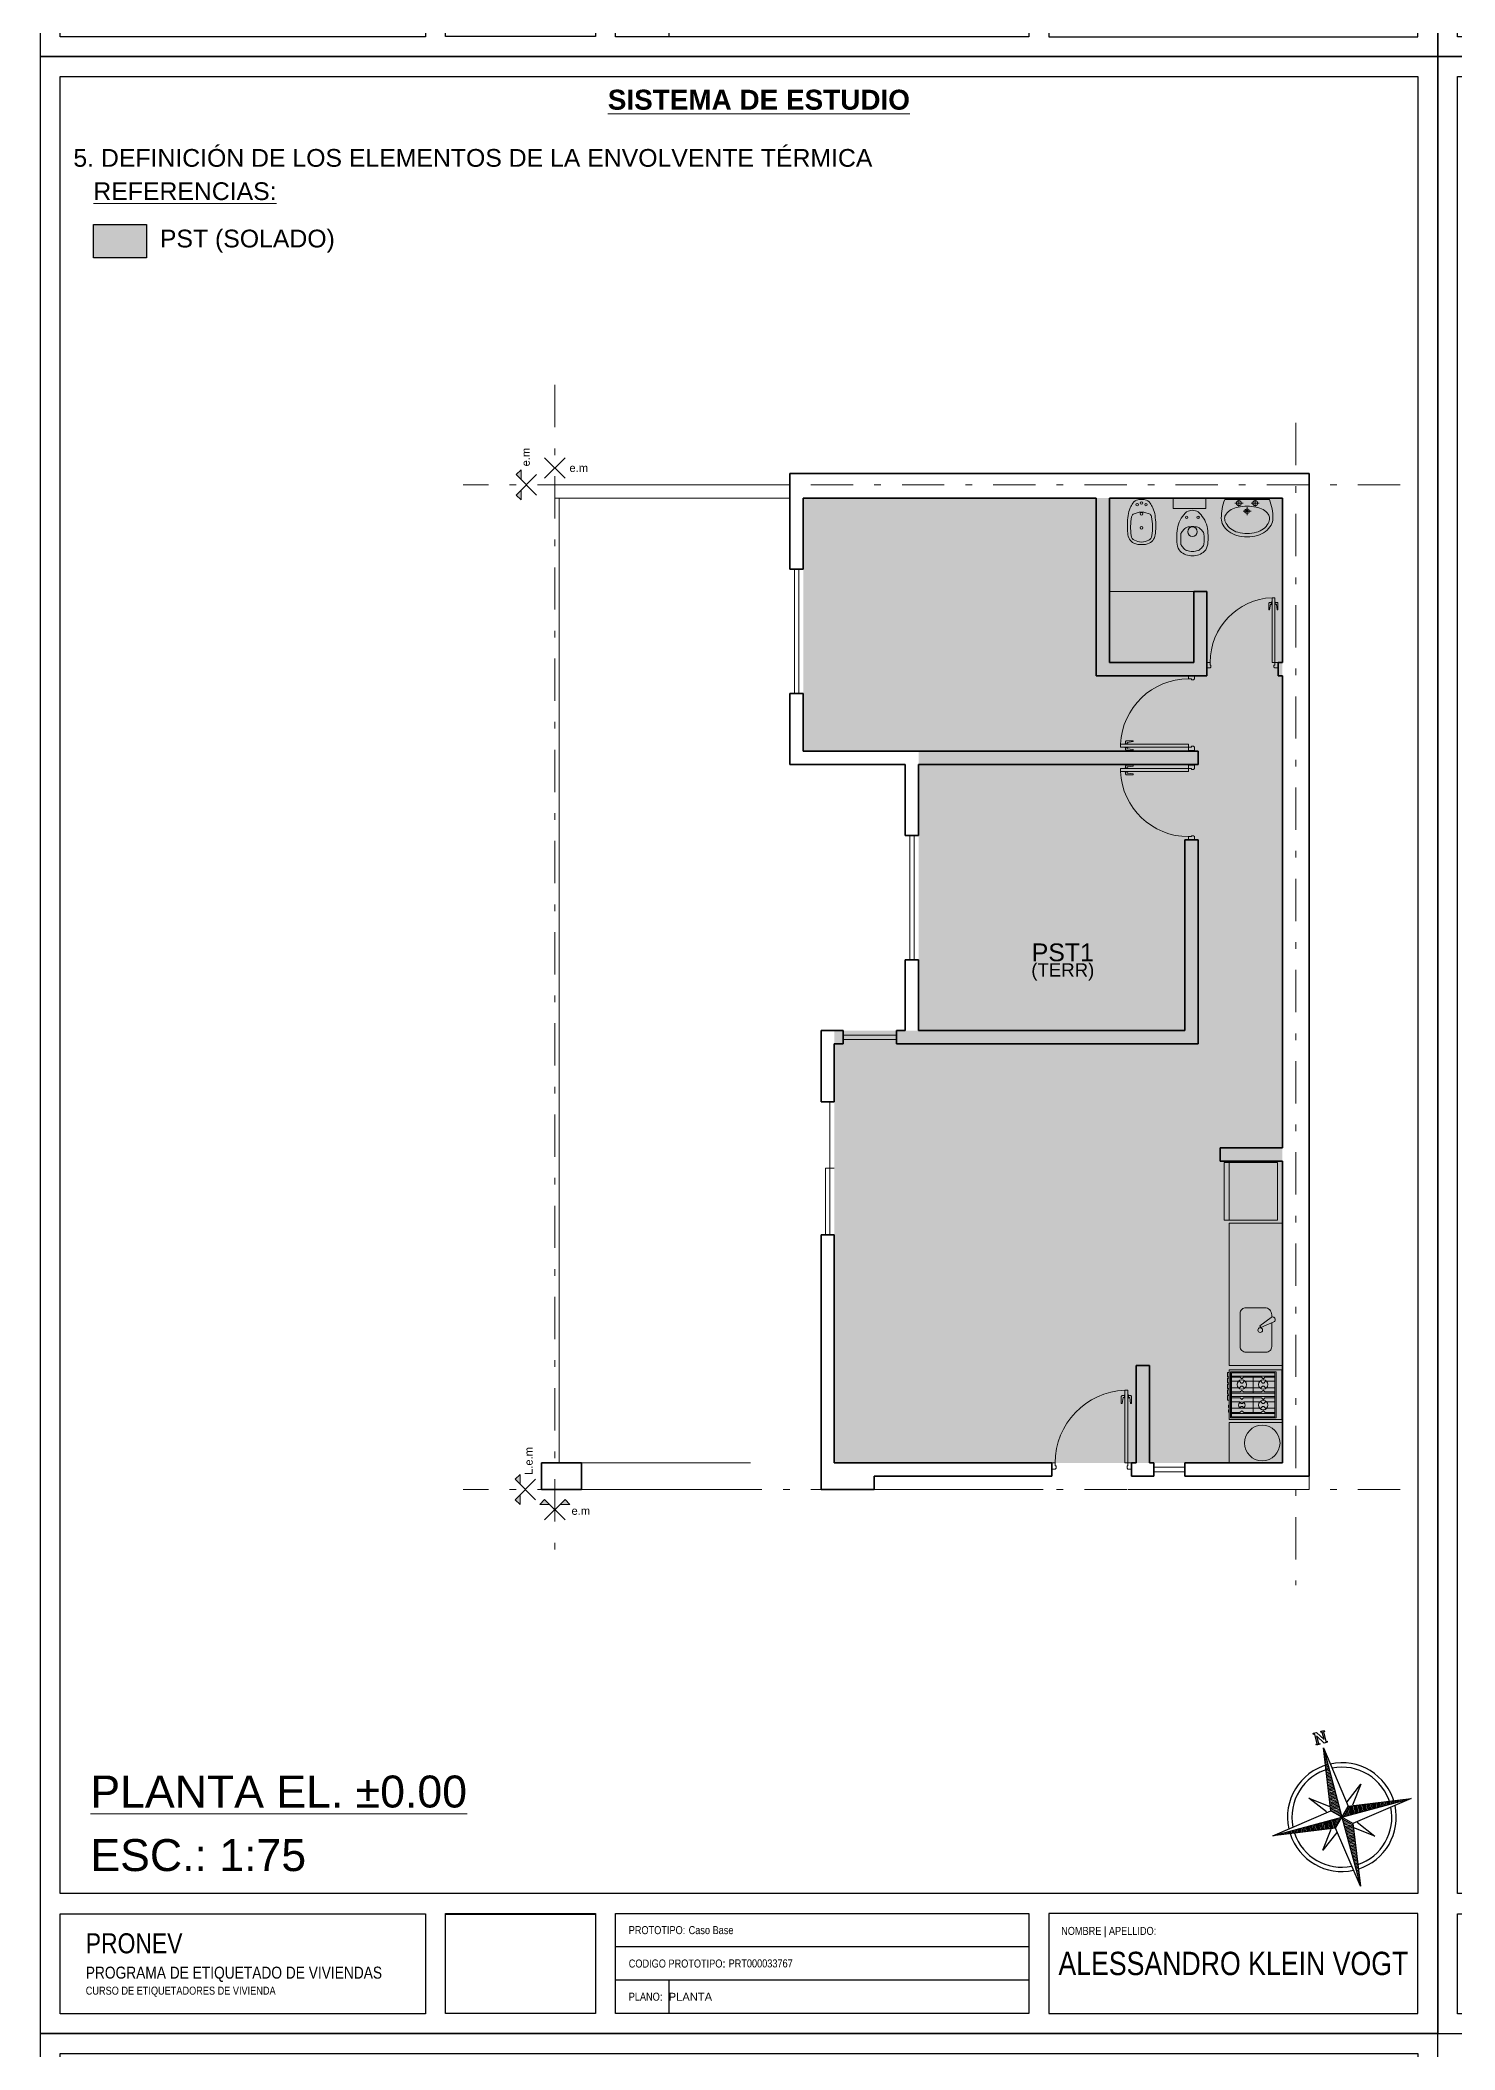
# Model space of a CAD drawing. Header units: millimetres. Extents: x 2761 to 3221, y 1635 to 1962.
# Drawn here: x 2967.78 to 2989.04, y 1802.52 to 1832.72 of the extents above; entities that cross this region are included whole.
import ezdxf
from ezdxf.enums import TextEntityAlignment as Align

# ---------------------------------------------------------------- set-up
doc = ezdxf.new("R2010")
doc.units = ezdxf.units.MM
doc.linetypes.add('DASHDOT', pattern=[25.4, 12.7, -6.35, 0, -6.35])
doc.linetypes.add('DASHED', pattern=[19.05, 12.7, -6.35])
for name, color, linetype, lineweight in [('Aberturas', 239, 'Continuous', 18), ('Artefacctos', 249, 'Continuous', 20), ('Detalles', 3, 'Continuous', 15), ('Ejes', 3, 'DASHDOT', 13), ('Muros', 6, 'Continuous', 50), ('Proyecciones', 249, 'DASHED', 0), ('Solados de la envolvente térmica', 2, 'Continuous', 15), ('Textos', 3, 'Continuous', 9)]:
    doc.layers.add(name, color=color, linetype=linetype, lineweight=lineweight)
doc.layers.add('No View', color=70, linetype='Continuous', plot=False)
doc.styles.add('ROMANS', font='romans', dxfattribs={"width": 0.8})
doc.styles.get("Standard").update_dxf_attribs({"font": 'arial.ttf'})
picture_1 = doc.add_image_def('image1.png', size_in_pixel=(356, 237))

# ---------------------------------------------------------------- blocks, each defined once
blk = doc.blocks.new('Rotulo-PRONEV')
at = {"ltscale": 4}
for p, q in [((14.857, 1.299), (8.644, 1.299)), ((14.857, 0.801), (8.644, 0.801))]:
    blk.add_line(p, q, dxfattribs=at)
for points in [[(20.701, 2.099), (0.299, 2.099), (0.299, 29.398), (20.701, 29.398)], [(0.299, 1.797), (5.789, 1.797), (5.789, 0.294), (0.299, 0.294)], [(14.857, 0.296), (8.644, 0.296), (8.644, 1.8), (14.857, 1.8)], [(20.701, 1.8), (15.156, 1.8), (15.156, 0.296), (20.701, 0.296)]]:
    blk.add_lwpolyline(points, close=True, dxfattribs=at)
at = {"layer": 'No View'}
blk.add_line((9.444, 0.801), (9.444, 0.296), dxfattribs=at)
for points in [[(0, 0), (21, 0), (21, 29.7), (0, 29.7)], [(6.088, 1.793), (8.345, 1.793), (8.345, 0.298), (6.088, 0.298)]]:
    blk.add_lwpolyline(points, close=True, dxfattribs=at)
at = {"lineweight": 0, "line_spacing_factor": 0.999934}
for s, insert, char_height, attachment_point in [('{\\fArial Narrow|b0|i0|c0|p34;PROTOTIPO:}', (8.844, 1.55), 0.1202, 4), ('{\\fArial Narrow|b0|i0|c0|p34;Caso Base}', (9.744, 1.55), 0.1202, 4), ('{\\fArial Narrow|b0|i0|c0|p34;NOMBRE | APELLIDO:}', (15.342, 1.599), 0.1202, 1), ('{\\fArial Narrow|b0|i0|c0|p34;ALESSANDRO KLEIN VOGT}', (17.929, 1.048), 0.35, 5), ('{\\fArial Narrow|b0|i0|c0|p34;CODIGO PROTOTIPO}:', (8.844, 1.048), 0.1202, 4), ('{\\fArial Narrow|b0|i0|c0|p34;PRT000033767}', (10.344, 1.05), 0.1202, 4), ('{\\fArial Narrow|b0|i0|c0|p34;PLANO}:', (8.844, 0.55), 0.1202, 4)]:
    blk.add_mtext(s, dxfattribs=dict(at, insert=insert, char_height=char_height, attachment_point=attachment_point))
at = {"lineweight": 0, "insert": (0.685, 1.503), "char_height": 0.1803, "width": 5.63699, "attachment_point": 1, "line_spacing_factor": 0.999934}
blk.add_mtext('{\\fArial Narrow|b0|i0|c0|p34;\\H1.66667x;PRONEV\\P\\H0.6x;PROGRAMA DE ETIQUETADO DE VIVIENDAS \\P\\H0.66667x;CURSO DE ETIQUETADORES DE VIVIENDA}', dxfattribs=at)
image = blk.add_image(picture_1, insert=(6.088, 0.298), size_in_units=(2.257, 1.502))
image.dxf.flags = 7
blk = doc.blocks.new('Bidet')
at = {"color": 0, "linetype": 'ByBlock'}
blk.add_lwpolyline([(0.097, 0.628, -0.262722), (0.176, 0.5, -0.061431), (0.171, 0.274, -0.073837), (0.143, 0.178, -0.02136), (0.11, 0.116, -0.217458), (0.046, 0.075, -0.067695), (0, 0.071, -0.067639), (-0.045, 0.075, -0.190009), (-0.109, 0.116, -0.02136), (-0.143, 0.178, -0.069685), (-0.171, 0.274, -0.061431), (-0.176, 0.5, -0.262722), (-0.097, 0.628, -0.09682), (0, 0.645, -0.096471), (0.097, 0.628)], format="xyb", close=True, dxfattribs=at)
for points in [[(-0.127, 0.29, -0.084724), (-0.132, 0.53, -0.252864), (-0.091, 0.589, -0.103412), (0, 0.612, -0.103412)], [(0.127, 0.29, 0.084724), (0.132, 0.53, 0.252864), (0.091, 0.589, 0.103412), (0.001, 0.612, 0.103412)], [(0, 0.231, -0.087783), (-0.109, 0.258, -0.148188), (-0.127, 0.29, -0.09678)], [(0.001, 0.231, 0.087783), (0.109, 0.258, 0.148188), (0.127, 0.29, 0.09678)]]:
    blk.add_lwpolyline(points, format="xyb", dxfattribs=at)
for centre, radius in [((0, 0.431), 0.0166), ((0, 0.253), 0.0171), ((-0.056, 0.137), 0.0166), ((0, 0.116), 0.0166), ((0.056, 0.137), 0.0166)]:
    blk.add_circle(centre, radius, dxfattribs=at)
blk = doc.blocks.new('Inodoro')
at = {"color": 0, "linetype": 'ByBlock'}
blk.add_lwpolyline([(0, 0.585, 0.193023), (-0.137, 0.535, 0.145572), (-0.172, 0.456, 0.077711), (-0.165, 0.255, 0.087544), (-0.125, 0.161, 0.055228), (-0.065, 0.091, 0.090627), (0, 0.072, 0.091051), (0.065, 0.091, 0.055228), (0.126, 0.161, 0.087544), (0.165, 0.255, 0.077711), (0.172, 0.456, 0.145572), (0.137, 0.535, 0.193023), (0, 0.585, 61.25604)], format="xyb", close=True, dxfattribs=at)
for points in [[(-0.015, 0.536), (-0.033, 0.535, 0.028747), (-0.061, 0.527, 0.052421), (-0.075, 0.521, 0.050041), (-0.092, 0.508, 0.040538), (-0.109, 0.49, 0.036304), (-0.125, 0.468, 0.08346), (-0.129, 0.457, 0.024812), (-0.13, 0.446, 0.009631), (-0.132, 0.42, 0.014344), (-0.133, 0.411, 0.009208), (-0.132, 0.396)], [(0.015, 0.536), (0.033, 0.535, -0.028747), (0.061, 0.527, -0.052421), (0.075, 0.521, -0.050041), (0.092, 0.508, -0.040538), (0.109, 0.49, -0.036304), (0.124, 0.468, -0.08346), (0.129, 0.457, -0.024812), (0.13, 0.446, -0.009631), (0.132, 0.42, -0.014344), (0.132, 0.411, -0.009208), (0.132, 0.396)], [(-0.015, 0.256), (-0.033, 0.258, -0.028747), (-0.061, 0.265, -0.052421), (-0.075, 0.272, -0.050041), (-0.092, 0.284, -0.040538), (-0.109, 0.303, -0.036304), (-0.125, 0.325, -0.08346), (-0.129, 0.336, -0.024812), (-0.13, 0.346, -0.009631), (-0.132, 0.373, -0.014344), (-0.133, 0.382, -0.009208), (-0.132, 0.396)], [(0.015, 0.256), (0.033, 0.258, 0.028747), (0.061, 0.265, 0.052421), (0.075, 0.272, 0.050041), (0.092, 0.284, 0.040538), (0.109, 0.303, 0.036304), (0.124, 0.325, 0.08346), (0.129, 0.336, 0.024812), (0.13, 0.346, 0.009631), (0.132, 0.373, 0.014344), (0.132, 0.382, 0.009208), (0.132, 0.396)]]:
    blk.add_lwpolyline(points, format="xyb", dxfattribs=at)
for points in [[(-0.015, 0.536), (0, 0.536)], [(0.015, 0.536), (0, 0.536)], [(-0.015, 0.256), (0, 0.256)], [(0.015, 0.256), (0, 0.256)]]:
    blk.add_lwpolyline(points, dxfattribs=at)
for centre, radius in [((0, 0.314), 0.0535), ((-0.064, 0.152), 0.0141), ((0.064, 0.152), 0.0141)]:
    blk.add_circle(centre, radius, dxfattribs=at)
at = {"color": 0, "linetype": 'ByBlock', "style": 'ROMANS', "flags": 1}
blk.add_attdef('NOMENCLATURA', text='', height=0.08, dxfattribs=at).set_placement((0.017, 0.438), align=Align.MIDDLE)
blk = doc.blocks.new('Lav1')
at = {"color": 0, "linetype": 'ByBlock'}
for p, q in [((-0.098, 0.005), (-0.098, -0.092)), ((0.098, 0.005), (0.098, -0.092)), ((-0.146, -0.044), (-0.049, -0.044)), ((-0.048, -0.14), (0.048, -0.14)), ((0, -0.092), (0, -0.189)), ((0.049, -0.044), (0.146, -0.044))]:
    blk.add_line(p, q, dxfattribs=at)
for points in [[(0.268, 0, -0.093113), (0.31, -0.225, -0.130379), (0.288, -0.307, -0.106492), (0.219, -0.384, -0.084146), (0.123, -0.432, -0.073141), (0, -0.45, -0.073141), (-0.123, -0.432, -0.084146), (-0.219, -0.384, -0.106492), (-0.288, -0.307, -0.130379), (-0.31, -0.225, -0.093113), (-0.268, 0)], [(-0.27, -0.225, -0.165741), (-0.253, -0.175, -0.105633), (-0.191, -0.122, -0.068595), (-0.109, -0.092, -0.054776), (0, -0.08, -0.054776), (0.109, -0.092, -0.068595), (0.191, -0.122, -0.105633), (0.253, -0.175, -0.165741), (0.27, -0.225, -0.130379), (0.253, -0.287, -0.106492), (0.196, -0.352, -0.084146), (0.111, -0.394, -0.073141), (0, -0.41, -0.073141), (-0.111, -0.394, -0.084146), (-0.196, -0.352, -0.106492), (-0.253, -0.287, -0.130379)]]:
    blk.add_lwpolyline(points, format="xyb", close=True, dxfattribs=at)
for centre, radius in [((-0.098, -0.044), 0.03), ((0, -0.14), 0.028), ((0, -0.14), 0.014), ((0.098, -0.044), 0.03)]:
    blk.add_circle(centre, radius, dxfattribs=at)
blk = doc.blocks.new('P82i')
at = {"color": 0, "linetype": 'ByBlock'}
for points in [[(0.036, 0.828), (0.011, 0.828, 0.414214), (0.001, 0.818), (0.001, 0.738), (0.011, 0.738), (0.021, 0.808), (0.036, 0.808)], [(0.081, 0.828), (0.106, 0.828, -0.414214), (0.116, 0.818), (0.116, 0.738), (0.106, 0.738), (0.096, 0.808), (0.081, 0.808)]]:
    blk.add_lwpolyline(points, format="xyb", dxfattribs=at)
for points in [[(0.041, 0.798), (0.036, 0.798), (0.036, 0.838), (0.041, 0.838)], [(0.076, 0.838), (0.081, 0.838), (0.081, 0.798), (0.076, 0.798)]]:
    blk.add_lwpolyline(points, dxfattribs=at)
for points in [[(0.076, 0.89), (0.041, 0.89), (0.041, 0.07), (0.076, 0.07)], [(0, 0.07), (0.041, 0.07), (0.041, 0.035), (0.051, 0.035), (0.051, 0.01), (0.041, 0), (0, 0)], [(0.9, 0), (0.861, 0), (0.851, 0.01), (0.851, 0.035), (0.861, 0.035), (0.861, 0.07), (0.9, 0.07)]]:
    blk.add_lwpolyline(points, close=True, dxfattribs=at)
blk.add_arc((0.041, 0.07), 0.82, 360, 87.5537, dxfattribs=at)
blk = doc.blocks.new('*X5')
at = {"color": 0, "linetype": 'ByBlock'}
for p, q in [((-217.53, 160.5), (-217.53, 160.5)), ((-217.52, 160.498), (-217.52, 160.5)), ((-217.51, 160.497), (-217.51, 160.5)), ((-217.5, 160.496), (-217.5, 160.5)), ((-217.49, 160.494), (-217.49, 160.5)), ((-217.48, 160.493), (-217.48, 160.5)), ((-217.47, 160.491), (-217.47, 160.5)), ((-217.46, 160.49), (-217.46, 160.5)), ((-217.45, 160.488), (-217.45, 160.5)), ((-217.44, 160.487), (-217.44, 160.5)), ((-217.43, 160.486), (-217.43, 160.5)), ((-217.42, 160.484), (-217.42, 160.5)), ((-217.41, 160.483), (-217.41, 160.5)), ((-217.4, 160.481), (-217.4, 160.5)), ((-217.39, 160.48), (-217.39, 160.5)), ((-217.38, 160.478), (-217.38, 160.5)), ((-217.37, 160.477), (-217.37, 160.5)), ((-217.36, 160.476), (-217.36, 160.5)), ((-217.35, 160.474), (-217.35, 160.5)), ((-217.34, 160.473), (-217.34, 160.5)), ((-217.33, 160.471), (-217.33, 160.5)), ((-217.32, 160.47), (-217.32, 160.5)), ((-217.31, 160.468), (-217.31, 160.5)), ((-217.3, 160.467), (-217.3, 160.5)), ((-217.29, 160.466), (-217.29, 160.5)), ((-217.28, 160.464), (-217.28, 160.5)), ((-217.27, 160.463), (-217.27, 160.5)), ((-217.26, 160.461), (-217.26, 160.5)), ((-217.25, 160.46), (-217.25, 160.5)), ((-217.24, 160.458), (-217.24, 160.5)), ((-217.23, 160.457), (-217.23, 160.5)), ((-217.22, 160.456), (-217.22, 160.5)), ((-217.21, 160.454), (-217.21, 160.5)), ((-217.2, 160.453), (-217.2, 160.5)), ((-217.19, 160.451), (-217.19, 160.5)), ((-217.18, 160.45), (-217.18, 160.5)), ((-217.17, 160.448), (-217.17, 160.5)), ((-217.16, 160.447), (-217.16, 160.5)), ((-217.15, 160.446), (-217.15, 160.5)), ((-217.14, 160.444), (-217.14, 160.5)), ((-217.13, 160.443), (-217.13, 160.5)), ((-217.12, 160.441), (-217.12, 160.5)), ((-217.11, 160.44), (-217.11, 160.5)), ((-217.1, 160.438), (-217.1, 160.5)), ((-217.09, 160.441), (-217.09, 160.5)), ((-217.08, 160.451), (-217.08, 160.5)), ((-217.07, 160.461), (-217.07, 160.5)), ((-217.06, 160.471), (-217.06, 160.5)), ((-217.05, 160.481), (-217.05, 160.5)), ((-217.04, 160.491), (-217.04, 160.5))]:
    blk.add_line(p, q, dxfattribs=at)
blk = doc.blocks.new('Sbpln014')
at = {"color": 0, "linetype": 'ByBlock'}
for p, q in [((-0.156, 0.156), (0, 1.25)), ((0, 1.25), (0.156, 0.156)), ((0, 1.25), (0, 0)), ((-0.234, 0.156), (-0.469, 0.469)), ((-0.469, 0.469), (-0.156, 0.234)), ((0.156, 0.234), (0.469, 0.469)), ((0.469, 0.469), (0.234, 0.156)), ((-1.25, 0), (-0.156, 0.156)), ((-0.156, -0.156), (-1.25, 0)), ((0, 0), (-1.25, 0)), ((-0.156, 0.156), (0, 0)), ((-0.156, -0.156), (0, 0)), ((0, 0), (0.156, 0.156)), ((0, 0), (0.156, -0.156)), ((0, 0), (0, -1.25)), ((1.25, 0), (0, 0)), ((0.156, 0.156), (1.25, 0)), ((-0.469, -0.469), (-0.234, -0.156)), ((-0.156, -0.234), (-0.469, -0.469)), ((0, -1.25), (-0.156, -0.156)), ((0.156, -0.156), (0, -1.25)), ((1.25, 0), (0.156, -0.156)), ((0.469, -0.469), (0.156, -0.234)), ((0.234, -0.156), (0.469, -0.469))]:
    blk.add_line(p, q, dxfattribs=at)
blk.add_lwpolyline([(1.348, 0.064), (1.348, 0.044), (1.328, 0.044), (1.328, 0.103), (1.348, 0.103), (1.348, 0.083), (1.523, 0.083), (1.523, 0.103), (1.543, 0.103), (1.543, 0.044), (1.387, -0.053), (1.523, -0.053), (1.523, -0.034), (1.543, -0.034), (1.543, -0.092), (1.523, -0.092), (1.523, -0.073), (1.348, -0.073), (1.348, -0.092), (1.328, -0.092), (1.328, -0.034), (1.484, 0.064), (1.348, 0.064)], dxfattribs=at)
for radius, start, end in [(0.95, 92.5891, 177.4109), (0.873, 93.5464, 176.4536), (0.95, 0, 87.4109), (0.873, 0, 86.4536), (0.95, 182.5891, 267.4109), (0.873, 183.5464, 266.4536), (0.95, 270, 357.4109), (0.873, 270, 356.4536)]:
    blk.add_arc((0, 0), radius, start, end, dxfattribs=at)
for p, xscale, yscale, zscale, rotation in [((-401.25, -542.578), 2.499999999999996, 2.499999999999996, 2.499999999999996, 270), ((-542.578, 401.25), 2.5, 2.5, 2.5, 180), ((401.25, 542.578), 2.5, 2.5, 2.5, 90)]:
    blk.add_blockref('*X5', p, dxfattribs=dict(at, xscale=xscale, yscale=yscale, zscale=zscale, rotation=rotation))
at = {"color": 0, "linetype": 'ByBlock', "xscale": 2.5, "yscale": 2.5, "zscale": 2.5}
blk.add_blockref('*X5', (542.578, -401.25), dxfattribs=at)

msp = doc.modelspace()

# ---------------------------------------------------------------- hatches: boundary and pattern name
at = {"layer": 'Solados de la envolvente térmica', "lineweight": 20, "transparency": 33554559}
h = msp.add_hatch(color=256, dxfattribs=at)
h.dxf.hatch_style = 1
h.paths.add_polyline_path([(2969.382, 1829.445), (2969.382, 1829.945), (2968.582, 1829.945), (2968.582, 1829.445)])
h = msp.add_hatch(color=256, dxfattribs=at)
h.dxf.hatch_style = 1
h.paths.add_polyline_path([(2984.106, 1824.152), (2984.106, 1823.619)], flags=0)
h.paths.add_polyline_path([(2984.106, 1824.152), (2984.106, 1823.619)], flags=16)
h.paths.add_polyline_path([(2984.106, 1824.152), (2984.106, 1823.619)], flags=0)
h.paths.add_polyline_path([(2984.106, 1824.152), (2984.106, 1823.619)], flags=0)
h.paths.add_polyline_path([(2986.45, 1825.835), (2979.25, 1825.835), (2979.25, 1822.035), (2980.983, 1822.035), (2980.983, 1817.835), (2986.45, 1817.835)])
h.paths.add_polyline_path([(2984.106, 1823.619), (2984.106, 1824.152)], flags=0)
h.paths.add_polyline_path([(2986.45, 1817.835), (2980.983, 1817.835), (2979.716, 1817.835), (2979.716, 1811.342), (2986.45, 1811.342)])
at = {"layer": 'Textos', "true_color": 0xc7c8ca}
h = msp.add_hatch(color=9, dxfattribs=at)
h.paths.add_polyline_path([(2974.936, 1825.881), (2975.01, 1825.809), (2975.01, 1825.955)])
h.paths.add_polyline_path([(2974.936, 1826.188), (2975.01, 1826.115), (2975.01, 1826.26)])
h = msp.add_hatch(color=9, dxfattribs=at)
h.paths.add_polyline_path([(2974.921, 1810.788), (2974.994, 1810.716), (2974.994, 1810.862)])
h.paths.add_polyline_path([(2974.921, 1811.095), (2974.994, 1811.022), (2974.994, 1811.167)])
h = msp.add_hatch(color=9, dxfattribs=at)
h.paths.add_polyline_path([(2975.363, 1810.791), (2975.291, 1810.718), (2975.436, 1810.718)])
h.paths.add_polyline_path([(2975.67, 1810.791), (2975.597, 1810.718), (2975.741, 1810.718)])

# ---------------------------------------------------------------- linework, layer by layer
at = {"layer": 'Aberturas', "color": 9, "true_color": 0xc7c8ca}
for p, q in [((2979.116, 1824.768), (2979.116, 1822.901)), ((2979.183, 1824.768), (2979.183, 1822.901)), ((2980.85, 1820.768), (2980.85, 1818.901)), ((2980.916, 1820.768), (2980.916, 1818.901)), ((2980.65, 1817.768), (2979.85, 1817.768)), ((2980.65, 1817.701), (2979.85, 1817.701)), ((2979.65, 1816.768), (2979.65, 1814.768)), ((2979.583, 1815.768), (2979.583, 1814.768)), ((2979.716, 1815.768), (2979.583, 1815.768)), ((2984.983, 1811.275), (2984.516, 1811.275)), ((2984.983, 1811.208), (2984.516, 1811.208))]:
    msp.add_line(p, q, dxfattribs=at)
at = {"layer": 'Artefacctos', "color": 9, "lineweight": 20, "true_color": 0xc7c8ca}
for p, q in [((2985.116, 1824.435), (2983.85, 1824.435)), ((2985.65, 1814.987), (2985.65, 1815.853)), ((2985.65, 1814.942), (2985.65, 1812.806)), ((2986.45, 1814.942), (2985.65, 1814.942)), ((2985.65, 1812.806), (2986.45, 1812.806)), ((2985.685, 1812.645), (2986.336, 1812.645)), ((2986.01, 1812.645), (2986.01, 1812.39)), ((2985.685, 1812.39), (2986.336, 1812.39)), ((2985.685, 1812.337), (2986.336, 1812.337)), ((2986.01, 1812.083), (2986.01, 1812.337)), ((2986.45, 1811.946), (2985.65, 1811.946)), ((2985.65, 1811.946), (2985.65, 1811.342)), ((2985.685, 1812.083), (2986.336, 1812.083))]:
    msp.add_line(p, q, dxfattribs=at)
for points in [[(2984.808, 1825.835), (2985.298, 1825.835), (2985.298, 1825.679), (2984.808, 1825.679)], [(2985.575, 1815.853), (2986.375, 1815.853), (2986.375, 1814.987), (2985.575, 1814.987)], [(2985.65, 1811.991), (2986.44, 1811.991), (2986.44, 1812.737), (2985.65, 1812.737)], [(2985.668, 1812.017), (2985.668, 1812.711), (2986.353, 1812.711), (2986.353, 1812.017)], [(2985.685, 1812.034), (2985.685, 1812.694), (2986.336, 1812.694), (2986.336, 1812.034)]]:
    msp.add_lwpolyline(points, close=True, dxfattribs=at)
for points in [[(2986.289, 1813.531), (2986.289, 1813.564, 0.414412), (2986.183, 1813.673), (2985.9, 1813.673, 0.414214), (2985.814, 1813.587), (2985.814, 1813.089, 0.414214), (2985.9, 1813.003), (2986.203, 1813.003, 0.414214), (2986.289, 1813.089), (2986.289, 1813.444)], [(2986.336, 1812.628), (2986.188, 1812.628, 0.199), (2986.186, 1812.627), (2986.163, 1812.604, -0.414411), (2986.159, 1812.604), (2986.136, 1812.627, 0.199), (2986.134, 1812.628), (2985.866, 1812.628, 0.199), (2985.864, 1812.627), (2985.841, 1812.604, -0.414411), (2985.837, 1812.604), (2985.814, 1812.627, 0.199), (2985.812, 1812.628), (2985.685, 1812.628)], [(2986.336, 1812.408), (2986.188, 1812.408, -0.199), (2986.186, 1812.409), (2986.163, 1812.431, 0.414411), (2986.159, 1812.431), (2986.136, 1812.409, -0.199), (2986.134, 1812.408), (2985.866, 1812.408, -0.199), (2985.864, 1812.409), (2985.841, 1812.431, 0.414411), (2985.837, 1812.431), (2985.814, 1812.409, -0.199), (2985.812, 1812.408), (2985.685, 1812.408)], [(2986.336, 1812.32), (2986.188, 1812.32, 0.199), (2986.186, 1812.319), (2986.163, 1812.296, -0.414411), (2986.159, 1812.296), (2986.136, 1812.319, 0.199), (2986.134, 1812.32), (2985.866, 1812.32, 0.199), (2985.864, 1812.319), (2985.841, 1812.296, -0.414411), (2985.837, 1812.296), (2985.814, 1812.319, 0.199), (2985.812, 1812.32), (2985.685, 1812.32)], [(2986.336, 1812.1), (2986.188, 1812.1, -0.199), (2986.186, 1812.101), (2986.163, 1812.124, 0.414411), (2986.159, 1812.124), (2986.136, 1812.101, -0.199), (2986.134, 1812.1), (2985.866, 1812.1, -0.199), (2985.864, 1812.101), (2985.841, 1812.124, 0.414411), (2985.837, 1812.124), (2985.814, 1812.101, -0.199), (2985.812, 1812.1), (2985.685, 1812.1)]]:
    msp.add_lwpolyline(points, format="xyb", dxfattribs=at)
msp.add_lwpolyline([(2986.125, 1813.375), (2986.321, 1813.458, 1.03918), (2986.281, 1813.527), (2986.111, 1813.4)], format="xyb", close=True, dxfattribs=at)
for points in [[(2985.65, 1812.633), (2985.624, 1812.633), (2985.624, 1812.699), (2985.65, 1812.699)], [(2985.65, 1812.546), (2985.624, 1812.546), (2985.624, 1812.612), (2985.65, 1812.612)], [(2985.65, 1812.459), (2985.624, 1812.459), (2985.624, 1812.526), (2985.65, 1812.526)], [(2985.65, 1812.372), (2985.624, 1812.372), (2985.624, 1812.439), (2985.65, 1812.439)], [(2985.685, 1812.567), (2985.804, 1812.567), (2985.83, 1812.541), (2985.848, 1812.541), (2985.874, 1812.567), (2986.126, 1812.567), (2986.152, 1812.541), (2986.17, 1812.541), (2986.196, 1812.567), (2986.336, 1812.567)], [(2985.685, 1812.469), (2985.804, 1812.469), (2985.83, 1812.495), (2985.848, 1812.495), (2985.874, 1812.469), (2986.126, 1812.469), (2986.152, 1812.495), (2986.17, 1812.495), (2986.196, 1812.469), (2986.336, 1812.469)], [(2985.65, 1812.285), (2985.624, 1812.285), (2985.624, 1812.352), (2985.65, 1812.352)], [(2985.65, 1812.171), (2985.641, 1812.171), (2985.641, 1812.206), (2985.65, 1812.206)], [(2985.65, 1812.104), (2985.641, 1812.104), (2985.641, 1812.139), (2985.65, 1812.139)], [(2985.685, 1812.259), (2985.804, 1812.259), (2985.83, 1812.233), (2985.848, 1812.233), (2985.874, 1812.259), (2986.126, 1812.259), (2986.152, 1812.233), (2986.17, 1812.233), (2986.196, 1812.259), (2986.336, 1812.259)], [(2985.685, 1812.161), (2985.804, 1812.161), (2985.83, 1812.187), (2985.848, 1812.187), (2985.874, 1812.161), (2986.126, 1812.161), (2986.152, 1812.187), (2986.17, 1812.187), (2986.196, 1812.161), (2986.336, 1812.161)]]:
    msp.add_lwpolyline(points, dxfattribs=at)
for centre, radius in [((2986.116, 1813.336), 0.036), ((2985.839, 1812.518), 0.07), ((2986.161, 1812.518), 0.07), ((2985.839, 1812.21), 0.049), ((2986.161, 1812.21), 0.07), ((2986.146, 1811.64), 0.267)]:
    msp.add_circle(centre, radius, dxfattribs=at)
at = {"layer": 'Detalles', "color": 9, "lineweight": 20, "true_color": 0xc7c8ca}
msp.add_line((2975.583, 1825.835), (2975.583, 1811.342), dxfattribs=at)
at = {"layer": 'Ejes', "color": 9, "ltscale": 0.05, "true_color": 0xc7c8ca}
for p, q in [((2975.516, 1827.535), (2975.516, 1809.924)), ((2986.65, 1826.967), (2986.65, 1809.505)), ((2988.219, 1826.035), (2974.137, 1826.035)), ((2988.219, 1810.942), (2974.137, 1810.942))]:
    msp.add_line(p, q, dxfattribs=at)
at = {"layer": 'Muros', "color": 9, "lineweight": 20, "true_color": 0xc7c8ca}
for p, q in [((2979.05, 1826.035), (2975.516, 1826.035)), ((2975.516, 1826.035), (2975.516, 1825.835)), ((2979.05, 1825.835), (2975.516, 1825.835))]:
    msp.add_line(p, q, dxfattribs=at)
at = {"layer": 'Muros', "color": 9, "lineweight": 35, "true_color": 0xc7c8ca}
for p, q in [((2986.85, 1826.207), (2979.05, 1826.207)), ((2979.05, 1826.207), (2979.05, 1824.768)), ((2986.85, 1826.207), (2986.85, 1811.142)), ((2983.65, 1825.835), (2979.25, 1825.835)), ((2979.25, 1824.768), (2979.25, 1825.835)), ((2983.65, 1825.835), (2983.65, 1823.168)), ((2986.45, 1825.835), (2983.85, 1825.835)), ((2983.85, 1825.835), (2983.85, 1823.368)), ((2986.45, 1825.835), (2986.45, 1823.368)), ((2979.05, 1824.768), (2979.25, 1824.768)), ((2985.116, 1823.368), (2985.116, 1824.435)), ((2985.116, 1824.435), (2985.316, 1824.435)), ((2985.316, 1823.168), (2985.316, 1824.435)), ((2983.85, 1823.368), (2985.116, 1823.368)), ((2986.383, 1823.368), (2986.383, 1823.168)), ((2986.383, 1823.368), (2986.45, 1823.368)), ((2983.65, 1823.168), (2985.316, 1823.168)), ((2986.383, 1823.168), (2986.45, 1823.168)), ((2986.45, 1823.168), (2986.45, 1816.075)), ((2979.05, 1822.901), (2979.05, 1821.835)), ((2979.05, 1822.901), (2979.25, 1822.901)), ((2979.25, 1822.901), (2979.25, 1822.035)), ((2979.05, 1821.835), (2980.783, 1821.835)), ((2979.25, 1822.035), (2985.183, 1822.035)), ((2980.783, 1821.835), (2980.783, 1820.768)), ((2980.983, 1821.835), (2980.983, 1820.768)), ((2980.983, 1821.835), (2985.183, 1821.835)), ((2985.183, 1822.035), (2985.183, 1821.835)), ((2980.783, 1820.768), (2980.983, 1820.768)), ((2984.983, 1820.701), (2984.983, 1817.835)), ((2984.983, 1820.701), (2985.183, 1820.701)), ((2985.183, 1820.701), (2985.183, 1817.635)), ((2980.783, 1818.901), (2980.783, 1817.835)), ((2980.783, 1818.901), (2980.983, 1818.901)), ((2980.983, 1818.901), (2980.983, 1817.835)), ((2979.516, 1817.835), (2979.516, 1816.768)), ((2979.85, 1817.835), (2979.516, 1817.835)), ((2979.85, 1817.835), (2979.85, 1817.635)), ((2980.783, 1817.835), (2980.65, 1817.835)), ((2980.65, 1817.835), (2980.65, 1817.635)), ((2984.983, 1817.835), (2980.983, 1817.835)), ((2979.716, 1817.635), (2979.716, 1816.768)), ((2979.85, 1817.635), (2979.716, 1817.635)), ((2985.183, 1817.635), (2980.65, 1817.635)), ((2979.716, 1816.768), (2979.516, 1816.768)), ((2985.516, 1816.075), (2985.516, 1815.875)), ((2986.45, 1816.075), (2985.516, 1816.075)), ((2985.518, 1815.875), (2985.516, 1815.875)), ((2986.45, 1815.875), (2985.518, 1815.875)), ((2986.45, 1815.875), (2986.45, 1811.342)), ((2979.516, 1814.768), (2979.516, 1810.942)), ((2979.716, 1814.768), (2979.516, 1814.768)), ((2979.716, 1814.768), (2979.516, 1814.768)), ((2979.716, 1814.768), (2979.716, 1811.342)), ((2984.25, 1812.806), (2984.25, 1811.342)), ((2984.45, 1812.806), (2984.25, 1812.806)), ((2984.45, 1812.806), (2984.45, 1811.342)), ((2979.716, 1811.342), (2982.983, 1811.342)), ((2982.983, 1811.342), (2982.983, 1811.142)), ((2984.25, 1811.342), (2984.183, 1811.342)), ((2984.183, 1811.342), (2984.183, 1811.142)), ((2984.516, 1811.342), (2984.45, 1811.342)), ((2984.516, 1811.342), (2984.516, 1811.142)), ((2986.45, 1811.342), (2984.983, 1811.342)), ((2984.983, 1811.342), (2984.983, 1811.142)), ((2980.316, 1811.142), (2982.983, 1811.142)), ((2984.516, 1811.142), (2984.183, 1811.142)), ((2986.85, 1811.142), (2984.983, 1811.142))]:
    msp.add_line(p, q, dxfattribs=at)
for points in [[(2975.316, 1810.942), (2975.916, 1810.942), (2975.916, 1811.342), (2975.316, 1811.342), (2975.316, 1810.942)], [(2979.516, 1810.942), (2980.316, 1810.942), (2980.316, 1811.142)]]:
    msp.add_lwpolyline(points, dxfattribs=at)
at = {"layer": 'No View'}
msp.add_lwpolyline([(2968.582, 1829.945), (2969.382, 1829.945), (2969.382, 1829.445), (2968.582, 1829.445)], close=True, dxfattribs=at)
at = {"layer": 'Proyecciones', "color": 9, "ltscale": 0.2, "true_color": 0xc7c8ca}
for p, q in [((2975.917, 1811.342), (2979.516, 1811.34)), ((2975.916, 1810.943), (2979.516, 1810.942)), ((2980.316, 1810.942), (2986.85, 1810.942)), ((2986.85, 1811.142), (2986.85, 1810.942))]:
    msp.add_line(p, q, dxfattribs=at)
at = {"layer": 'Textos', "color": 9, "true_color": 0xc7c8ca}
for p, q in [((2975.363, 1826.441), (2975.67, 1826.134)), ((2975.363, 1826.134), (2975.67, 1826.441)), ((2974.936, 1826.188), (2975.01, 1826.26)), ((2974.936, 1825.881), (2975.243, 1826.188)), ((2975.243, 1825.881), (2974.936, 1826.188)), ((2975.01, 1826.26), (2975.01, 1826.115)), ((2974.936, 1825.881), (2975.01, 1825.809)), ((2975.01, 1825.955), (2975.01, 1825.809)), ((2974.921, 1811.095), (2974.994, 1811.167)), ((2974.921, 1810.788), (2975.228, 1811.095)), ((2975.228, 1810.788), (2974.921, 1811.095)), ((2974.994, 1811.167), (2974.994, 1811.022)), ((2974.921, 1810.788), (2974.994, 1810.716)), ((2974.994, 1810.862), (2974.994, 1810.716)), ((2975.363, 1810.791), (2975.291, 1810.718)), ((2975.436, 1810.718), (2975.291, 1810.718)), ((2975.363, 1810.791), (2975.67, 1810.484)), ((2975.363, 1810.484), (2975.67, 1810.791)), ((2975.741, 1810.718), (2975.597, 1810.718)), ((2975.67, 1810.791), (2975.741, 1810.718))]:
    msp.add_line(p, q, dxfattribs=at)

# ---------------------------------------------------------------- block references
for p in [(2967.783, 1832.471), (2988.783, 1832.471), (2967.783, 1802.771), (2988.783, 1802.771), (2967.783, 1773.071)]:
    msp.add_blockref('Rotulo-PRONEV', p)
at = {"color": 9, "ltscale": 0.7, "true_color": 0xc7c8ca, "xscale": 0.8605317641614497, "yscale": 0.8605317641614497, "zscale": 0.8605317641614497, "rotation": 105.0000000000084}
msp.add_blockref('Sbpln014', (2987.343, 1806.019), dxfattribs=at)
at = {"layer": 'Aberturas', "color": 9, "true_color": 0xc7c8ca}
for p, xscale, yscale, zscale in [((2986.383, 1823.285), -1.185155555554814, 1.185155555554814, 1.185155555554814), ((2984.183, 1811.248), -1.332732088902506, 1.332732088902506, 1.332732088902506)]:
    msp.add_blockref('P82i', p, dxfattribs=dict(at, xscale=xscale, yscale=yscale, zscale=zscale))
at = {"layer": 'Aberturas', "color": 9, "true_color": 0xc7c8ca, "yscale": 1.247838579461695, "zscale": 1.247838579461695}
for p, xscale, rotation in [((2985.127, 1822.045), 1.247838579461695, 90.00000000000004), ((2985.127, 1821.824), -1.247838579461695, 90)]:
    msp.add_blockref('P82i', p, dxfattribs=dict(at, xscale=xscale, rotation=rotation))
at = {"layer": 'Artefacctos', "color": 9, "lineweight": 20, "true_color": 0xc7c8ca, "rotation": 180}
for name, p, xscale, yscale, zscale in [('Bidet', (2984.333, 1825.899), 1.182406785872314, 1.182406785872314, 1.182406785872314), ('Inodoro', (2985.097, 1825.75), 1.3333, 1.3333, 1.3333)]:
    msp.add_blockref(name, p, dxfattribs=dict(at, xscale=xscale, yscale=yscale, zscale=zscale))
at = {"layer": 'Artefacctos', "color": 9, "lineweight": 20, "true_color": 0xc7c8ca, "xscale": -1.252318233125076, "yscale": 1.252318233125076, "zscale": 1.252318233125076}
msp.add_blockref('Lav1', (2985.919, 1825.815), dxfattribs=at)

# ---------------------------------------------------------------- texts
at = {"lineweight": 0, "insert": (2977.227, 1803.32), "char_height": 0.1202, "attachment_point": 4, "line_spacing_factor": 0.999934}
msp.add_mtext('{\\C7;PLANTA}', dxfattribs=at)
at = {"layer": 'Textos', "color": 9, "true_color": 0xc7c8ca}
for s, p in [('e.m', (2975.14, 1826.312)), ('L.e.m', (2975.183, 1811.161))]:
    msp.add_text(s, height=0.12, rotation=90, dxfattribs=at).set_placement(p)
for p in [(2975.736, 1826.229), (2975.767, 1810.561)]:
    msp.add_text('e.m', height=0.12, dxfattribs=at).set_placement(p)
at = {"layer": 'Textos', "color": 7, "lineweight": 20}
for s, height, p in [('PST1', 0.2667, (2983.149, 1818.878)), ('(TERR)', 0.2, (2983.149, 1818.647))]:
    msp.add_text(s, height=height, dxfattribs=at).set_placement(p, align=Align.CENTER)
at = {"layer": 'Textos', "color": 7}
for s, insert, char_height, width, attachment_point in [('{\\fArial|b1|i0|c0|p34;\\LSISTEMA DE ESTUDIO}', (2978.582, 1831.819), 0.3, 13.77599, 5), ('5. DEFINICIÓN DE LOS ELEMENTOS DE LA ENVOLVENTE TÉRMICA', (2968.282, 1830.945), 0.2667, 13.77599, 4), ('{\\LREFERENCIAS:}', (2968.582, 1830.445), 0.2667, 13.77599, 4), ('PST (SOLADO)', (2969.582, 1829.695), 0.2667, 13.77599, 4), ('{\\LPLANTA EL. ±0.00}', (2968.537, 1806.644), 0.48, 9.84104, 1), ('ESC.: 1:75', (2968.537, 1805.689), 0.48, 9.84104, 1)]:
    msp.add_mtext(s, dxfattribs=dict(at, insert=insert, char_height=char_height, width=width, attachment_point=attachment_point))

doc.saveas('drawing.dxf')
